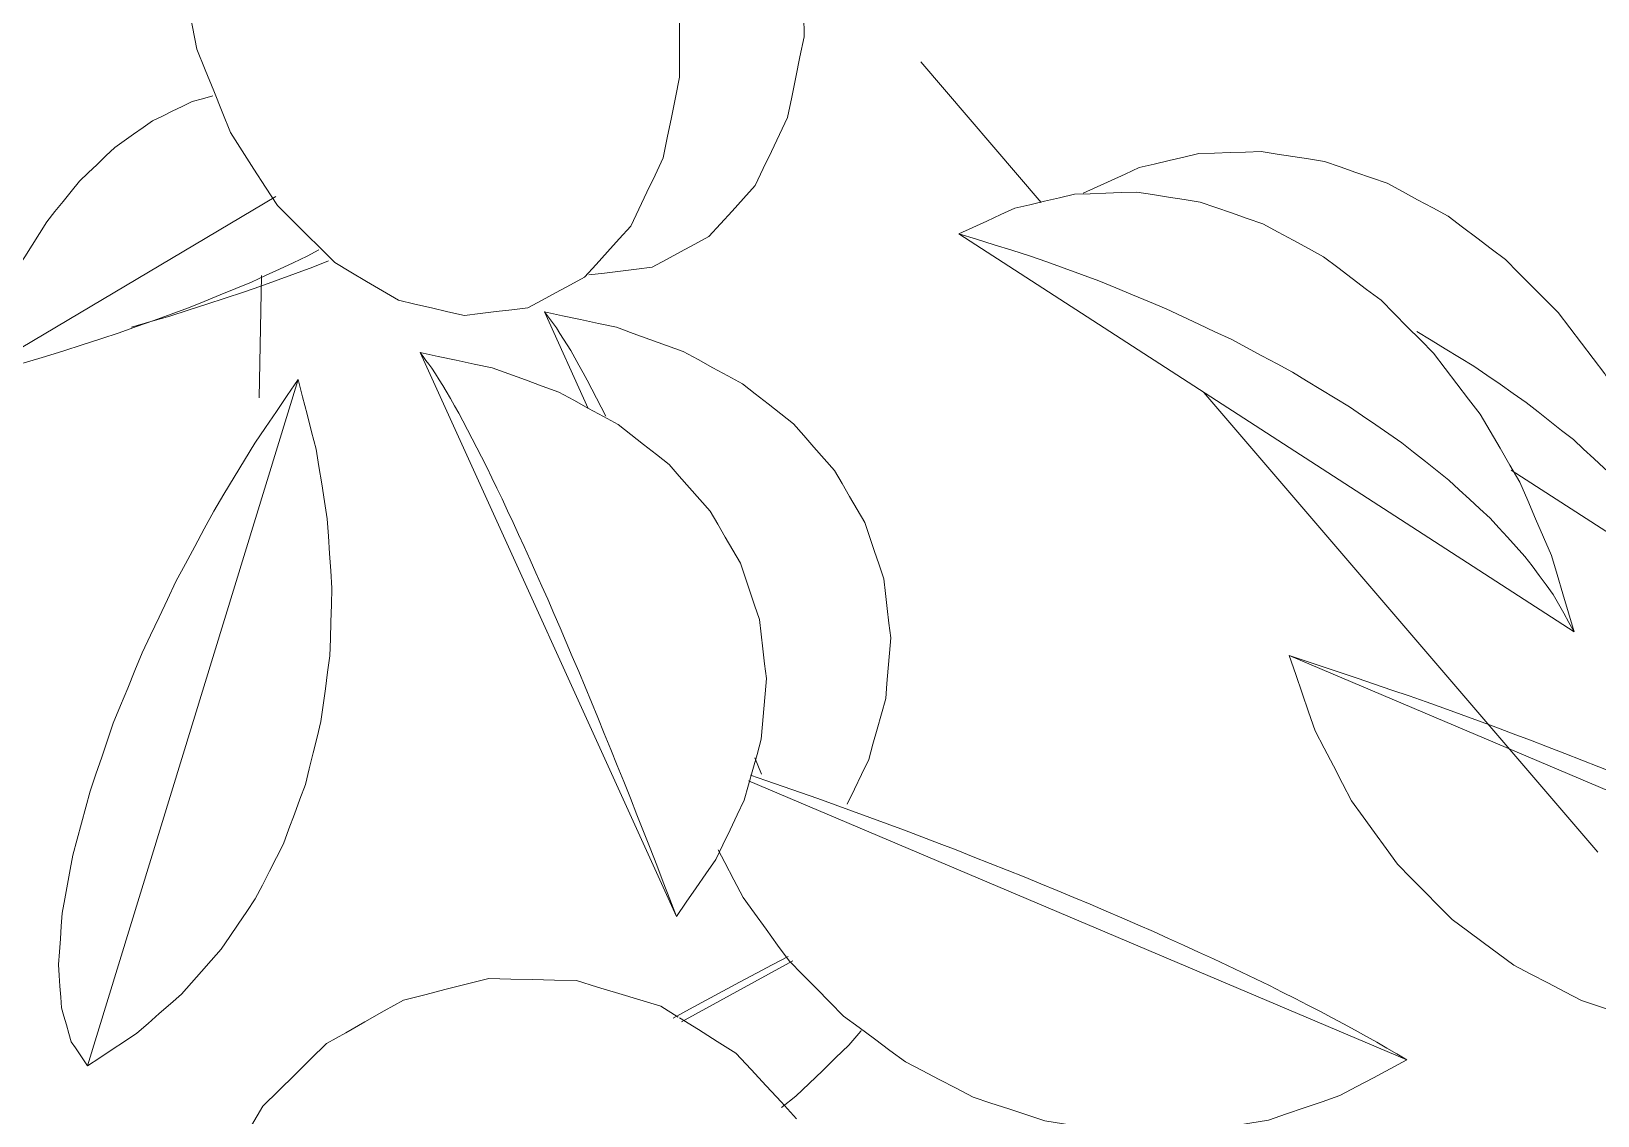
# Model space of a CAD drawing. Header units: metres. Extents: x -18.34 to -13.25, y -25.49 to -16.26.
# Drawn here: x -17.1823 to -17.0981, y -17.1082 to -17.0499 of the extents above; entities that cross this region are included whole.
import ezdxf

# ---------------------------------------------------------------- set-up
doc = ezdxf.new("R2010")
doc.units = ezdxf.units.M
doc.layers.add('Importações nas famílias', color=7, linetype='Continuous', lineweight=5)
doc.layers.add('Vegetação', color=7, linetype='Continuous', lineweight=5)

# ---------------------------------------------------------------- blocks, each defined once
blk = doc.blocks.new('Planta_pergolado_12200 - plantas pergolado_skp_Component_12-V662-Pavimento 02 - Executivo')
at = {"layer": 'Importações nas famílias', "color": 9}
blk.add_line((0.331915, -0.175219), (0.320609, -0.212087), dxfattribs=at)
at = {"layer": 'Importações nas famílias', "color": 9, "flags": 128}
for points in [[(0.329588, -0.178646), (0.33017, -0.177789), (0.330751, -0.176932), (0.331333, -0.176075), (0.331915, -0.175219)], [(0.331915, -0.175219), (0.332155, -0.176153), (0.332396, -0.177087), (0.332636, -0.178022), (0.332876, -0.178956)], [(0.327382, -0.182292), (0.327933, -0.181381), (0.328485, -0.180469), (0.329036, -0.179557), (0.329588, -0.178646)], [(0.332876, -0.178956), (0.333028, -0.179893), (0.33318, -0.180829), (0.333332, -0.181766), (0.333484, -0.182703)], [(0.325349, -0.186073), (0.325857, -0.185128), (0.326366, -0.184183), (0.326874, -0.183238), (0.327382, -0.182292)], [(0.333484, -0.182703), (0.333546, -0.183632), (0.333608, -0.184561), (0.33367, -0.18549), (0.333732, -0.186419)], [(0.323537, -0.189899), (0.32399, -0.188943), (0.324443, -0.187986), (0.324896, -0.18703), (0.325349, -0.186073)], [(0.333732, -0.186419), (0.333703, -0.187329), (0.333674, -0.18824), (0.333646, -0.18915), (0.333617, -0.190061)], [(0.321988, -0.19368), (0.322375, -0.192735), (0.322762, -0.19179), (0.32315, -0.190844), (0.323537, -0.189899)], [(0.333617, -0.190061), (0.333498, -0.190943), (0.333379, -0.191826), (0.333259, -0.192708), (0.33314, -0.19359)], [(0.320738, -0.197329), (0.321051, -0.196417), (0.321363, -0.195505), (0.321675, -0.194593), (0.321988, -0.19368)], [(0.33314, -0.19359), (0.332932, -0.194434), (0.332724, -0.195278), (0.332516, -0.196122), (0.332308, -0.196966)], [(0.319817, -0.200758), (0.320048, -0.199901), (0.320278, -0.199043), (0.320508, -0.198186), (0.320738, -0.197329)], [(0.332308, -0.196966), (0.332013, -0.197763), (0.331718, -0.198559), (0.331423, -0.199356), (0.331128, -0.200153)], [(0.331128, -0.200153), (0.33075, -0.200893), (0.330371, -0.201633), (0.329993, -0.202373), (0.329614, -0.203113)], [(0.319247, -0.203888), (0.31939, -0.203106), (0.319532, -0.202323), (0.319675, -0.201541), (0.319817, -0.200758)], [(0.329614, -0.203113), (0.329157, -0.203789), (0.328699, -0.204464), (0.328241, -0.20514), (0.327784, -0.205815)], [(0.319041, -0.206645), (0.319092, -0.205956), (0.319144, -0.205267), (0.319195, -0.204577), (0.319247, -0.203888)], [(0.327784, -0.205815), (0.327252, -0.206419), (0.32672, -0.207022), (0.326188, -0.207625), (0.325656, -0.208229)], [(0.319203, -0.208965), (0.319162, -0.208385), (0.319122, -0.207805), (0.319081, -0.207225), (0.319041, -0.206645)], [(0.325656, -0.208229), (0.325056, -0.208753), (0.324456, -0.209278), (0.323856, -0.209803), (0.323256, -0.210327)], [(0.31973, -0.210793), (0.319598, -0.210336), (0.319466, -0.209879), (0.319334, -0.209422), (0.319203, -0.208965)], [(0.323256, -0.210327), (0.322594, -0.210767), (0.321933, -0.211207), (0.321271, -0.211647), (0.320609, -0.212087)], [(0.320609, -0.212087), (0.320389, -0.211763), (0.320169, -0.21144), (0.31995, -0.211117), (0.31973, -0.210793)]]:
    blk.add_lwpolyline(points, dxfattribs=at)
blk = doc.blocks.new('Planta_pergolado_12200 - plantas pergolado_skp_Component_12-V663-Pavimento 02 - Executivo')
at = {"layer": 'Importações nas famílias', "color": 9}
for p, q in [((0.358487, -0.206436), (0.352502, -0.20972)), ((0.352059, -0.209519), (0.352929, -0.209044)), ((0.358647, -0.213717), (0.357881, -0.214313))]:
    blk.add_line(p, q, dxfattribs=at)
at = {"layer": 'Importações nas famílias', "color": 9, "flags": 128}
for points in [[(0.356531, -0.207108), (0.35738, -0.206659), (0.358229, -0.20621)], [(0.352929, -0.209044), (0.35383, -0.20856), (0.35473, -0.208076), (0.355631, -0.207592), (0.356531, -0.207108)], [(0.362164, -0.210181), (0.362137, -0.210213), (0.3615, -0.210971)], [(0.3615, -0.210971), (0.360787, -0.211658), (0.360074, -0.212344), (0.35936, -0.213031), (0.358647, -0.213717)]]:
    blk.add_lwpolyline(points, dxfattribs=at)
blk = doc.blocks.new('Planta_pergolado_12200 - plantas pergolado_skp_Component_17-V664-Pavimento 02 - Executivo')
at = {"layer": 'Importações nas famílias', "color": 9}
blk.add_line((0.352337, -0.20946), (0.351399, -0.208872), dxfattribs=at)
at = {"layer": 'Importações nas famílias', "color": 9, "flags": 128}
for points in [[(0.342155, -0.207395), (0.34101, -0.207683), (0.339864, -0.207971), (0.338718, -0.20826), (0.337573, -0.208548)], [(0.346871, -0.207506), (0.345692, -0.207478), (0.344513, -0.20745), (0.343334, -0.207423), (0.342155, -0.207395)], [(0.351399, -0.208872), (0.350267, -0.20853), (0.349135, -0.208189), (0.348003, -0.207847), (0.346871, -0.207506)], [(0.337573, -0.208548), (0.336539, -0.209132), (0.335505, -0.209716), (0.334471, -0.2103), (0.333437, -0.210885)], [(0.355431, -0.2114), (0.354423, -0.210768), (0.353415, -0.210136), (0.352407, -0.209504)], [(0.333437, -0.210885), (0.332584, -0.211725), (0.331732, -0.212566), (0.33088, -0.213406), (0.330028, -0.214247)], [(0.358692, -0.214919), (0.357877, -0.214039), (0.357062, -0.213159), (0.356247, -0.21228), (0.355431, -0.2114)], [(0.330028, -0.214247), (0.329416, -0.215286), (0.328804, -0.216326), (0.328192, -0.217366), (0.32758, -0.218405)]]:
    blk.add_lwpolyline(points, dxfattribs=at)
blk = doc.blocks.new('Planta_pergolado_12200 - plantas pergolado_skp_Component_16-V665-Pavimento 02 - Executivo')
for name in ['Planta_pergolado_12200 - plantas pergolado_skp_Component_12-V662-Pavimento 02 - Executivo', 'Planta_pergolado_12200 - plantas pergolado_skp_Component_12-V663-Pavimento 02 - Executivo', 'Planta_pergolado_12200 - plantas pergolado_skp_Component_17-V664-Pavimento 02 - Executivo']:
    blk.add_blockref(name, (0, 0))
blk = doc.blocks.new('Planta_pergolado_12200 - plantas pergolado_skp_Component_12-V685-Pavimento 02 - Executivo')
at = {"layer": 'Importações nas famílias', "color": 9}
blk.add_line((0.356109, -0.196781), (0.391476, -0.211759), dxfattribs=at)
at = {"layer": 'Importações nas famílias', "color": 9, "flags": 128}
for points in [[(0.356223, -0.196477), (0.357042, -0.196761), (0.35797, -0.197082), (0.358898, -0.197404), (0.359827, -0.197725)], [(0.359827, -0.197725), (0.36076, -0.198064), (0.361693, -0.198403), (0.362626, -0.198741), (0.363559, -0.19908)], [(0.363559, -0.19908), (0.364487, -0.199432), (0.365414, -0.199784), (0.366342, -0.200136), (0.36727, -0.200488)], [(0.355813, -0.203037), (0.355324, -0.202096), (0.354834, -0.201155), (0.354486, -0.200485)], [(0.36727, -0.200488), (0.368181, -0.200849), (0.369093, -0.201211), (0.370005, -0.201572), (0.370917, -0.201934)], [(0.370917, -0.201934), (0.371803, -0.202301), (0.372689, -0.202668), (0.373575, -0.203035), (0.374461, -0.203402)], [(0.358285, -0.206443), (0.357667, -0.205592), (0.357049, -0.20474), (0.356431, -0.203889), (0.355813, -0.203037)], [(0.374461, -0.203402), (0.375311, -0.20377), (0.376161, -0.204138), (0.377011, -0.204507), (0.377862, -0.204875)], [(0.377862, -0.204875), (0.378667, -0.20524), (0.379472, -0.205606), (0.380276, -0.205972), (0.381081, -0.206337)], [(0.361216, -0.20941), (0.360483, -0.208668), (0.359751, -0.207926), (0.359018, -0.207185), (0.358285, -0.206443)], [(0.381081, -0.206337), (0.381832, -0.206696), (0.382583, -0.207055), (0.383334, -0.207414), (0.384085, -0.207773)], [(0.384085, -0.207773), (0.384773, -0.208121), (0.385462, -0.208469), (0.38615, -0.208817), (0.386838, -0.209165)], [(0.364536, -0.211868), (0.363706, -0.211253), (0.362876, -0.210639), (0.362046, -0.210024), (0.361216, -0.20941)], [(0.386838, -0.209165), (0.387457, -0.209498), (0.388075, -0.209832), (0.388693, -0.210165), (0.389311, -0.210499)], [(0.389311, -0.210499), (0.389852, -0.210814), (0.390394, -0.211129), (0.390935, -0.211444), (0.391476, -0.211759)], [(0.368168, -0.213759), (0.36726, -0.213286), (0.366352, -0.212813), (0.365444, -0.21234), (0.364536, -0.211868)], [(0.391476, -0.211759), (0.390576, -0.212239), (0.389676, -0.212719), (0.388775, -0.213199), (0.387875, -0.21368)], [(0.387875, -0.21368), (0.386916, -0.214007), (0.385957, -0.214335), (0.384997, -0.214663), (0.384038, -0.214991)], [(0.372026, -0.215039), (0.371061, -0.214719), (0.370097, -0.214399), (0.369132, -0.214079), (0.368168, -0.213759)], [(0.376019, -0.215679), (0.375021, -0.215519), (0.374022, -0.215359), (0.373024, -0.215199), (0.372026, -0.215039)], [(0.384038, -0.214991), (0.383042, -0.215159), (0.382047, -0.215327), (0.381051, -0.215495), (0.380055, -0.215663)], [(0.380055, -0.215663), (0.379046, -0.215667), (0.378037, -0.215671), (0.377028, -0.215675), (0.376019, -0.215679)]]:
    blk.add_lwpolyline(points, dxfattribs=at)
blk = doc.blocks.new('Planta_pergolado_12200 - plantas pergolado_skp_Component_16-V688-Pavimento 02 - Executivo')
blk.add_blockref('Planta_pergolado_12200 - plantas pergolado_skp_Component_12-V685-Pavimento 02 - Executivo', (0, 0))
blk = doc.blocks.new('Planta_pergolado_12200 - plantas pergolado_skp_Component_12-V698-Pavimento 02 - Executivo')
at = {"layer": 'Importações nas famílias', "color": 9}
for p, q in [((0.385151, -0.19005), (0.405073, -0.198487)), ((0.412965, -0.200786), (0.41377, -0.201151)), ((0.412103, -0.201465), (0.419927, -0.204778)), ((0.419527, -0.203979), (0.420145, -0.204312))]:
    blk.add_line(p, q, dxfattribs=at)
at = {"layer": 'Importações nas famílias', "color": 9, "flags": 128}
for points in [[(0.386545, -0.194086), (0.386196, -0.193077), (0.385848, -0.192068), (0.385499, -0.191059), (0.385151, -0.19005)], [(0.385151, -0.19005), (0.386064, -0.190351), (0.386977, -0.190652), (0.38789, -0.190953), (0.388803, -0.191253)], [(0.388803, -0.191253), (0.389731, -0.191575), (0.390659, -0.191896), (0.391587, -0.192218), (0.392515, -0.192539)], [(0.392515, -0.192539), (0.393449, -0.192878), (0.394382, -0.193217), (0.395315, -0.193555), (0.396248, -0.193894)], [(0.388501, -0.197851), (0.388012, -0.19691), (0.387523, -0.195969), (0.387034, -0.195028), (0.386545, -0.194086)], [(0.396248, -0.193894), (0.397176, -0.194246), (0.398103, -0.194598), (0.399031, -0.19495), (0.399958, -0.195302)], [(0.399958, -0.195302), (0.40087, -0.195663), (0.401782, -0.196025), (0.402694, -0.196386), (0.403606, -0.196748)], [(0.403606, -0.196748), (0.404492, -0.197115), (0.405214, -0.197414)], [(0.390974, -0.201257), (0.390356, -0.200406), (0.389738, -0.199554), (0.38912, -0.198703), (0.388501, -0.197851)], [(0.393905, -0.204224), (0.393172, -0.203482), (0.392439, -0.20274), (0.391707, -0.201999), (0.390974, -0.201257)], [(0.41377, -0.201151), (0.414521, -0.20151), (0.415272, -0.201869), (0.416023, -0.202228), (0.416774, -0.202587)], [(0.416774, -0.202587), (0.417462, -0.202935), (0.41815, -0.203283), (0.418839, -0.203631), (0.419527, -0.203979)], [(0.397225, -0.206682), (0.396395, -0.206067), (0.395565, -0.205453), (0.394735, -0.204838), (0.393905, -0.204224)], [(0.400857, -0.208573), (0.399949, -0.2081), (0.399041, -0.207627), (0.398133, -0.207154), (0.397225, -0.206682)], [(0.404714, -0.209853), (0.40375, -0.209533), (0.402786, -0.209213), (0.401821, -0.208893), (0.400857, -0.208573)], [(0.408708, -0.210493), (0.40771, -0.210333), (0.406711, -0.210173), (0.405713, -0.210013), (0.404714, -0.209853)], [(0.414735, -0.210141), (0.41374, -0.210309), (0.412744, -0.210477)], [(0.412744, -0.210477), (0.411735, -0.210481), (0.410726, -0.210485), (0.409717, -0.210489), (0.408708, -0.210493)]]:
    blk.add_lwpolyline(points, dxfattribs=at)
blk = doc.blocks.new('Planta_pergolado_12200 - plantas pergolado_skp_Component_16-V700-Pavimento 02 - Executivo')
blk.add_blockref('Planta_pergolado_12200 - plantas pergolado_skp_Component_12-V698-Pavimento 02 - Executivo', (0, 0))
blk = doc.blocks.new('Planta_pergolado_12200 - plantas pergolado_skp_-3067460-Pavimento 02 - Executivo')
at = {"layer": 'Importações nas famílias', "color": 9}
for p, q in [((0.36536, -0.158165), (0.371824, -0.165709)), ((0.38057, -0.175916), (0.40172, -0.200598))]:
    blk.add_line(p, q, dxfattribs=at)
for name in ['Planta_pergolado_12200 - plantas pergolado_skp_Component_16-V700-Pavimento 02 - Executivo', 'Planta_pergolado_12200 - plantas pergolado_skp_Component_16-V688-Pavimento 02 - Executivo', 'Planta_pergolado_12200 - plantas pergolado_skp_Component_16-V665-Pavimento 02 - Executivo']:
    blk.add_blockref(name, (0, 0))
blk = doc.blocks.new('Planta_pergolado_12200 - plantas pergolado_skp_-3067465-Pavimento 02 - Executivo')
blk.add_blockref('Planta_pergolado_12200 - plantas pergolado_skp_-3067460-Pavimento 02 - Executivo', (0, 0))
blk = doc.blocks.new('Planta_pergolado_12200 - plantas pergolado_skp_Component_12-V1267-Pavimento 02 - Executivo')
at = {"layer": 'Importações nas famílias', "color": 9}
blk.add_line((0.40046, -0.18878), (0.367399, -0.167397), dxfattribs=at)
at = {"layer": 'Importações nas famílias', "color": 9, "flags": 128}
for points in [[(0.370406, -0.16602), (0.37121, -0.165832), (0.372013, -0.165644), (0.372817, -0.165456), (0.373621, -0.165268)], [(0.373621, -0.165268), (0.374457, -0.16524), (0.375293, -0.165212), (0.37613, -0.165185), (0.376966, -0.165157)], [(0.376966, -0.165157), (0.377815, -0.165291), (0.378665, -0.165424), (0.379514, -0.165558), (0.380364, -0.165691)], [(0.380364, -0.165691), (0.381207, -0.165983), (0.382049, -0.166274), (0.382892, -0.166566), (0.383735, -0.166857)], [(0.367399, -0.167397), (0.368151, -0.167053), (0.368903, -0.166709), (0.369654, -0.166364), (0.370406, -0.16602)], [(0.371194, -0.168573), (0.370246, -0.168279), (0.369297, -0.167985), (0.368348, -0.167691), (0.367399, -0.167397)], [(0.383735, -0.166857), (0.384551, -0.1673), (0.385367, -0.167742), (0.386183, -0.168185), (0.387, -0.168628)], [(0.374925, -0.169919), (0.373993, -0.169582), (0.37306, -0.169246), (0.372127, -0.168909), (0.371194, -0.168573)], [(0.387, -0.168628), (0.38777, -0.169211), (0.388541, -0.169795), (0.389311, -0.170378), (0.390082, -0.170962)], [(0.37855, -0.17142), (0.377644, -0.171045), (0.376737, -0.17067), (0.375831, -0.170294), (0.374925, -0.169919)], [(0.382027, -0.173061), (0.381158, -0.172651), (0.380288, -0.172241), (0.379419, -0.171831), (0.37855, -0.17142)], [(0.390082, -0.170962), (0.390788, -0.171672), (0.391495, -0.172383), (0.392202, -0.173094), (0.392909, -0.173804)], [(0.38532, -0.174823), (0.384497, -0.174382), (0.383674, -0.173942), (0.38285, -0.173502), (0.382027, -0.173061)], [(0.392909, -0.173804), (0.393535, -0.174625), (0.394161, -0.175446), (0.394788, -0.176267), (0.395414, -0.177088)], [(0.38839, -0.176686), (0.387623, -0.17622), (0.386855, -0.175754), (0.386087, -0.175288), (0.38532, -0.174823)], [(0.391205, -0.178629), (0.390501, -0.178143), (0.389797, -0.177657), (0.389094, -0.177171), (0.38839, -0.176686)], [(0.395414, -0.177088), (0.395945, -0.178001), (0.396477, -0.178913), (0.397008, -0.179825), (0.397539, -0.180737)], [(0.393732, -0.180631), (0.3931, -0.18013), (0.392468, -0.17963), (0.391836, -0.179129), (0.391205, -0.178629)], [(0.395944, -0.18267), (0.395391, -0.18216), (0.394838, -0.181651), (0.394285, -0.181141), (0.393732, -0.180631)], [(0.397539, -0.180737), (0.397963, -0.181719), (0.398387, -0.182701), (0.398811, -0.183683), (0.399235, -0.184665)], [(0.397816, -0.184723), (0.397348, -0.18421), (0.39688, -0.183696), (0.396412, -0.183183), (0.395944, -0.18267)], [(0.399327, -0.186767), (0.398949, -0.186256), (0.398571, -0.185745), (0.398193, -0.185234), (0.397816, -0.184723)], [(0.399235, -0.184665), (0.399541, -0.185694), (0.399848, -0.186722), (0.400154, -0.187751), (0.40046, -0.18878)], [(0.40046, -0.18878), (0.400177, -0.188277), (0.399894, -0.187773), (0.39961, -0.18727), (0.399327, -0.186767)]]:
    blk.add_lwpolyline(points, dxfattribs=at)
blk = doc.blocks.new('Planta_pergolado_12200 - plantas pergolado_skp_Component_12-V1269-Pavimento 02 - Executivo')
at = {"layer": 'Importações nas famílias', "color": 9}
blk.add_line((0.352236, -0.204055), (0.338463, -0.173769), dxfattribs=at)
at = {"layer": 'Importações nas famílias', "color": 9, "flags": 128}
for points in [[(0.338463, -0.173769), (0.339433, -0.173976), (0.340402, -0.174182), (0.341372, -0.174389), (0.342342, -0.174596)], [(0.339105, -0.174617), (0.338944, -0.174405), (0.338784, -0.174193), (0.338624, -0.173981), (0.338463, -0.173769)], [(0.339875, -0.175843), (0.339683, -0.175536), (0.33949, -0.17523), (0.339297, -0.174924), (0.339105, -0.174617)], [(0.342342, -0.174596), (0.343236, -0.174921), (0.34413, -0.175246), (0.345024, -0.175572), (0.345918, -0.175897)], [(0.340766, -0.177432), (0.340544, -0.177035), (0.340321, -0.176638), (0.340098, -0.17624), (0.339875, -0.175843)], [(0.345918, -0.175897), (0.346716, -0.176333), (0.347514, -0.176769), (0.348312, -0.177205), (0.349109, -0.177641)], [(0.341768, -0.179368), (0.341518, -0.178884), (0.341267, -0.1784), (0.341017, -0.177916), (0.340766, -0.177432)], [(0.349109, -0.177641), (0.349792, -0.178178), (0.350474, -0.178715), (0.351157, -0.179251), (0.35184, -0.179788)], [(0.34287, -0.181628), (0.342594, -0.181063), (0.342319, -0.180498), (0.342044, -0.179933), (0.341768, -0.179368)], [(0.35184, -0.179788), (0.352391, -0.180413), (0.352942, -0.181038), (0.353494, -0.181663), (0.354045, -0.182288)], [(0.344058, -0.184188), (0.343761, -0.183548), (0.343464, -0.182908), (0.343167, -0.182268), (0.34287, -0.181628)], [(0.354045, -0.182288), (0.354453, -0.182986), (0.35486, -0.183684), (0.355267, -0.184382), (0.355675, -0.18508)], [(0.345321, -0.187019), (0.345005, -0.186311), (0.34469, -0.185604), (0.344374, -0.184896), (0.344058, -0.184188)], [(0.355675, -0.18508), (0.355928, -0.185836), (0.356182, -0.186591), (0.356435, -0.187346), (0.356689, -0.188101)], [(0.346644, -0.19009), (0.346313, -0.189322), (0.345983, -0.188554), (0.345652, -0.187787), (0.345321, -0.187019)], [(0.356689, -0.188101), (0.356783, -0.188896), (0.356877, -0.18969), (0.356971, -0.190485), (0.357065, -0.19128)], [(0.348012, -0.193366), (0.34767, -0.192547), (0.347328, -0.191728), (0.346986, -0.190909), (0.346644, -0.19009)], [(0.357065, -0.19128), (0.356998, -0.192095), (0.35693, -0.19291), (0.356862, -0.193725), (0.356794, -0.19454)], [(0.349411, -0.196811), (0.349061, -0.19595), (0.348711, -0.195088), (0.348362, -0.194227), (0.348012, -0.193366)], [(0.356794, -0.19454), (0.356566, -0.195357), (0.356338, -0.196174), (0.35611, -0.196991), (0.355882, -0.197807)], [(0.350824, -0.200387), (0.35047, -0.199493), (0.350117, -0.198599), (0.349764, -0.197705), (0.349411, -0.196811)], [(0.355882, -0.197807), (0.355499, -0.198606), (0.355116, -0.199406), (0.354734, -0.200205), (0.354351, -0.201004)], [(0.352236, -0.204055), (0.351883, -0.203138), (0.35153, -0.202221), (0.351177, -0.201304), (0.350824, -0.200387)], [(0.354351, -0.201004), (0.353822, -0.201766), (0.353293, -0.202529), (0.352764, -0.203292), (0.352236, -0.204055)]]:
    blk.add_lwpolyline(points, dxfattribs=at)
blk = doc.blocks.new('Planta_pergolado_12200 - plantas pergolado_skp_Component_12-V1271-Pavimento 02 - Executivo')
at = {"layer": 'Importações nas famílias', "color": 9}
for p, q in [((0.314237, -0.17517), (0.330718, -0.165385)), ((0.333031, -0.168259), (0.332404, -0.168599))]:
    blk.add_line(p, q, dxfattribs=at)
at = {"layer": 'Importações nas famílias', "color": 9, "flags": 128}
for points in [[(0.32409, -0.16133), (0.324623, -0.161071), (0.325156, -0.160812), (0.325688, -0.160553), (0.326221, -0.160294)], [(0.326221, -0.160294), (0.326774, -0.160137), (0.327327, -0.15998)], [(0.322064, -0.162762), (0.322571, -0.162404), (0.323077, -0.162046), (0.323584, -0.161688), (0.32409, -0.16133)], [(0.320165, -0.164575), (0.32064, -0.164122), (0.321115, -0.163669), (0.321589, -0.163216), (0.322064, -0.162762)], [(0.318414, -0.166748), (0.318852, -0.166205), (0.31929, -0.165662), (0.319727, -0.165118), (0.320165, -0.164575)], [(0.316831, -0.169258), (0.317227, -0.16863), (0.317623, -0.168003), (0.318019, -0.167376), (0.318414, -0.166748)], [(0.332404, -0.168599), (0.331657, -0.168946), (0.33091, -0.169293), (0.330164, -0.169641), (0.329417, -0.169988)], [(0.315434, -0.172076), (0.315783, -0.171371), (0.316133, -0.170667), (0.316482, -0.169962), (0.316831, -0.169258)], [(0.329417, -0.169988), (0.328569, -0.170333), (0.327721, -0.170679), (0.326872, -0.171025), (0.326024, -0.171371)], [(0.326024, -0.171371), (0.325094, -0.171707), (0.324164, -0.172044), (0.323234, -0.17238), (0.322304, -0.172716)], [(0.314237, -0.17517), (0.314536, -0.174397), (0.314835, -0.173623), (0.315135, -0.172849), (0.315434, -0.172076)], [(0.322304, -0.172716), (0.321314, -0.173035), (0.320324, -0.173355), (0.319334, -0.173674), (0.318344, -0.173993)], [(0.318344, -0.173993), (0.317317, -0.174287), (0.316291, -0.174582), (0.315264, -0.174876), (0.314237, -0.17517)]]:
    blk.add_lwpolyline(points, dxfattribs=at)
blk = doc.blocks.new('Planta_pergolado_12200 - plantas pergolado_skp_Component_17-V1272-Pavimento 02 - Executivo')
at = {"layer": 'Importações nas famílias', "color": 9}
for p, q in [((0.325536, -0.15271), (0.313783, -0.117829)), ((0.327157, -0.128834), (0.314117, -0.117829)), ((0.327143, -0.126711), (0.314223, -0.117829)), ((0.314398, -0.117829), (0.327543, -0.124757)), ((0.31467, -0.117829), (0.328328, -0.123106)), ((0.329446, -0.121868), (0.315054, -0.117829)), ((0.330821, -0.12113), (0.315481, -0.117829)), ((0.315753, -0.117829), (0.332358, -0.12094)), ((0.332358, -0.12094), (0.332462, -0.117829)), ((0.333954, -0.121313), (0.333837, -0.117829)), ((0.335498, -0.122223), (0.335085, -0.117829)), ((0.336887, -0.123607), (0.336068, -0.117829)), ((0.338025, -0.125371), (0.336719, -0.117829)), ((0.338672, -0.126989), (0.336973, -0.117829)), ((0.354822, -0.117829), (0.357081, -0.119978)), ((0.357081, -0.119978), (0.338672, -0.126989)), ((0.338835, -0.127396), (0.357081, -0.119978)), ((0.357081, -0.119978), (0.352378, -0.154282)), ((0.327962, -0.130632), (0.332358, -0.12094)), ((0.327962, -0.130632), (0.330821, -0.12113)), ((0.329446, -0.121868), (0.330821, -0.12113)), ((0.330821, -0.12113), (0.332358, -0.12094)), ((0.333954, -0.121313), (0.332358, -0.12094)), ((0.327962, -0.130632), (0.333954, -0.121313)), ((0.327962, -0.130632), (0.329446, -0.121868)), ((0.328328, -0.123106), (0.329446, -0.121868)), ((0.335498, -0.122223), (0.333954, -0.121313)), ((0.327962, -0.130632), (0.335498, -0.122223)), ((0.336887, -0.123607), (0.335498, -0.122223)), ((0.327543, -0.124757), (0.328328, -0.123106)), ((0.327962, -0.130632), (0.328328, -0.123106)), ((0.327962, -0.130632), (0.336887, -0.123607)), ((0.338025, -0.125371), (0.336887, -0.123607)), ((0.327224, -0.126318), (0.327543, -0.124757)), ((0.327962, -0.130632), (0.327543, -0.124757)), ((0.327962, -0.130632), (0.338025, -0.125371)), ((0.338672, -0.126989), (0.338025, -0.125371)), ((0.327224, -0.126318), (0.327143, -0.126711)), ((0.327143, -0.126711), (0.327962, -0.130632)), ((0.327143, -0.126711), (0.327157, -0.128834)), ((0.338835, -0.127396), (0.338672, -0.126989)), ((0.327962, -0.130632), (0.338835, -0.127396)), ((0.339262, -0.129543), (0.338835, -0.127396)), ((0.352378, -0.154282), (0.338835, -0.127396)), ((0.327157, -0.128834), (0.325536, -0.15271)), ((0.327962, -0.130632), (0.327157, -0.128834)), ((0.327157, -0.128834), (0.327584, -0.130981)), ((0.327962, -0.130632), (0.339262, -0.129543)), ((0.339276, -0.131665), (0.339262, -0.129543)), ((0.352378, -0.154282), (0.339262, -0.129543)), ((0.325536, -0.15271), (0.327584, -0.130981)), ((0.327962, -0.130632), (0.327584, -0.130981)), ((0.327584, -0.130981), (0.328394, -0.133005)), ((0.327962, -0.130632), (0.328394, -0.133005)), ((0.329532, -0.13477), (0.327962, -0.130632)), ((0.327962, -0.130632), (0.335598, -0.137247)), ((0.336973, -0.136508), (0.327962, -0.130632)), ((0.327962, -0.130632), (0.330921, -0.136154)), ((0.332466, -0.137063), (0.327962, -0.130632)), ((0.327962, -0.130632), (0.339276, -0.131665)), ((0.327962, -0.130632), (0.338877, -0.133619)), ((0.327962, -0.130632), (0.338091, -0.135271)), ((0.334061, -0.137436), (0.327962, -0.130632)), ((0.338877, -0.133619), (0.339276, -0.131665)), ((0.339276, -0.131665), (0.352378, -0.154282)), ((0.325536, -0.15271), (0.328394, -0.133005)), ((0.328394, -0.133005), (0.329532, -0.13477)), ((0.338091, -0.135271), (0.338877, -0.133619)), ((0.338877, -0.133619), (0.352378, -0.154282)), ((0.325536, -0.15271), (0.329532, -0.13477)), ((0.329532, -0.13477), (0.330365, -0.135599)), ((0.337421, -0.136013), (0.338091, -0.135271)), ((0.338091, -0.135271), (0.352378, -0.154282)), ((0.325536, -0.15271), (0.337421, -0.136013)), ((0.325536, -0.15271), (0.330921, -0.136154)), ((0.330365, -0.135599), (0.330921, -0.136154)), ((0.330921, -0.136154), (0.332466, -0.137063)), ((0.336973, -0.136508), (0.337421, -0.136013)), ((0.337421, -0.136013), (0.352378, -0.154282)), ((0.325536, -0.15271), (0.336973, -0.136508)), ((0.325536, -0.15271), (0.332466, -0.137063)), ((0.332466, -0.137063), (0.334061, -0.137436)), ((0.335598, -0.137247), (0.336973, -0.136508)), ((0.325536, -0.15271), (0.335598, -0.137247)), ((0.325536, -0.15271), (0.334061, -0.137436)), ((0.334061, -0.137436), (0.335598, -0.137247)), ((0.325536, -0.15271), (0.352378, -0.154282))]:
    blk.add_line(p, q, dxfattribs=at)
at = {"layer": 'Importações nas famílias', "color": 9, "flags": 128}
for points in [[(0.312913, -0.117902), (0.312175, -0.11837), (0.311438, -0.118838), (0.3107, -0.119305)], [(0.357081, -0.119978), (0.357391, -0.118953), (0.3577, -0.117929)], [(0.3107, -0.119305), (0.310114, -0.120041), (0.309528, -0.120778), (0.308942, -0.121514), (0.308356, -0.12225)], [(0.360456, -0.122219), (0.359612, -0.121658), (0.358768, -0.121098), (0.357925, -0.120538), (0.357081, -0.119978)], [(0.308356, -0.12225), (0.307961, -0.123205), (0.307567, -0.124159), (0.307172, -0.125114), (0.306778, -0.126069)], [(0.36344, -0.125476), (0.362694, -0.124661), (0.361948, -0.123847), (0.361202, -0.123033), (0.360456, -0.122219)], [(0.306778, -0.126069), (0.306601, -0.127177), (0.306425, -0.128285), (0.306249, -0.129393), (0.306073, -0.130501)], [(0.36583, -0.129527), (0.365233, -0.128514), (0.364635, -0.127501), (0.364037, -0.126488), (0.36344, -0.125476)], [(0.367464, -0.134096), (0.367056, -0.132954), (0.366647, -0.131811), (0.366239, -0.130669), (0.36583, -0.129527)], [(0.306073, -0.130501), (0.306127, -0.131687), (0.306181, -0.132873), (0.306235, -0.134059), (0.306289, -0.135245)], [(0.368231, -0.138872), (0.368039, -0.137678), (0.367848, -0.136484), (0.367656, -0.13529), (0.367464, -0.134096)], [(0.306289, -0.135245), (0.30657, -0.136428), (0.306851, -0.137611), (0.307132, -0.138794), (0.307412, -0.139977)], [(0.368077, -0.143529), (0.368115, -0.142365), (0.368154, -0.1412), (0.368192, -0.140036), (0.368231, -0.138872)], [(0.307412, -0.139977), (0.307901, -0.141076), (0.308389, -0.142176), (0.308877, -0.143275), (0.309365, -0.144375)], [(0.367013, -0.14775), (0.367279, -0.146695), (0.367545, -0.14564), (0.367811, -0.144584), (0.368077, -0.143529)], [(0.309365, -0.144375), (0.310028, -0.145316), (0.310691, -0.146257), (0.311353, -0.147198), (0.312016, -0.148139)], [(0.365113, -0.151248), (0.365588, -0.150373), (0.366063, -0.149499), (0.366538, -0.148625), (0.367013, -0.14775)], [(0.312016, -0.148139), (0.312807, -0.148857), (0.313599, -0.149575), (0.31439, -0.150294), (0.315182, -0.151012)], [(0.315182, -0.151012), (0.316049, -0.151459), (0.316916, -0.151906), (0.317782, -0.152352), (0.318649, -0.152799)], [(0.362504, -0.153783), (0.363157, -0.153149), (0.363809, -0.152515), (0.364461, -0.151882), (0.365113, -0.151248)], [(0.318649, -0.152799), (0.319532, -0.152944), (0.320415, -0.153089), (0.321298, -0.153234), (0.322181, -0.153378)], [(0.322181, -0.153378), (0.323019, -0.153211), (0.323858, -0.153044), (0.324697, -0.152877), (0.325536, -0.15271)], [(0.325536, -0.15271), (0.325772, -0.1539), (0.326009, -0.15509), (0.326245, -0.15628), (0.326482, -0.157471)], [(0.359366, -0.155183), (0.360151, -0.154833), (0.360935, -0.154483), (0.36172, -0.154133), (0.362504, -0.153783)], [(0.352378, -0.154282), (0.353261, -0.15455), (0.354145, -0.154818), (0.355029, -0.155086), (0.355912, -0.155354)], [(0.352409, -0.158989), (0.352401, -0.157812), (0.352393, -0.156635), (0.352385, -0.155458), (0.352378, -0.154282)], [(0.355912, -0.155354), (0.356776, -0.155311), (0.357639, -0.155268), (0.358503, -0.155226), (0.359366, -0.155183)], [(0.326482, -0.157471), (0.326931, -0.158593), (0.32738, -0.159715), (0.327829, -0.160838), (0.328278, -0.16196)], [(0.351523, -0.163321), (0.351745, -0.162238), (0.351966, -0.161155), (0.352188, -0.160072), (0.352409, -0.158989)], [(0.328278, -0.16196), (0.328909, -0.162938), (0.32954, -0.163917), (0.330171, -0.164895), (0.330802, -0.165873)], [(0.349782, -0.166984), (0.350217, -0.166069), (0.350653, -0.165153), (0.351088, -0.164237), (0.351523, -0.163321)], [(0.330802, -0.165873), (0.331572, -0.16664), (0.332341, -0.167408), (0.333111, -0.168175), (0.333881, -0.168942)], [(0.347302, -0.169728), (0.347922, -0.169042), (0.348542, -0.168356), (0.349162, -0.16767), (0.349782, -0.166984)], [(0.333881, -0.168942), (0.334738, -0.169447), (0.335594, -0.169951), (0.33645, -0.170455), (0.337307, -0.170959)], [(0.344254, -0.171366), (0.345016, -0.170957), (0.345778, -0.170547), (0.34654, -0.170138), (0.347302, -0.169728)], [(0.337307, -0.170959), (0.338191, -0.171166), (0.339076, -0.171372), (0.33996, -0.171579), (0.340845, -0.171786)], [(0.340845, -0.171786), (0.341697, -0.171681), (0.342549, -0.171576), (0.343402, -0.171471), (0.344254, -0.171366)]]:
    blk.add_lwpolyline(points, dxfattribs=at)
blk = doc.blocks.new('Planta_pergolado_12200 - plantas pergolado_skp_Component_16-V1273-Pavimento 02 - Executivo')
for name in ['Planta_pergolado_12200 - plantas pergolado_skp_Component_17-V1272-Pavimento 02 - Executivo', 'Planta_pergolado_12200 - plantas pergolado_skp_Component_12-V1271-Pavimento 02 - Executivo', 'Planta_pergolado_12200 - plantas pergolado_skp_Component_12-V1267-Pavimento 02 - Executivo', 'Planta_pergolado_12200 - plantas pergolado_skp_Component_12-V1269-Pavimento 02 - Executivo']:
    blk.add_blockref(name, (0, 0))
blk = doc.blocks.new('Planta_pergolado_12200 - plantas pergolado_skp_Component_12-V1313-Pavimento 02 - Executivo')
at = {"layer": 'Importações nas famílias', "color": 9}
blk.add_line((0.407142, -0.1866), (0.397067, -0.180084), dxfattribs=at)
at = {"layer": 'Importações nas famílias', "color": 9, "flags": 128}
for points in [[(0.377088, -0.16384), (0.377891, -0.163652), (0.378695, -0.163464), (0.379499, -0.163276), (0.380302, -0.163087)], [(0.380302, -0.163087), (0.381138, -0.16306), (0.381975, -0.163032), (0.382811, -0.163004), (0.383647, -0.162977)], [(0.383647, -0.162977), (0.384497, -0.16311), (0.385346, -0.163244), (0.386196, -0.163377), (0.387045, -0.163511)], [(0.37408, -0.165217), (0.374832, -0.164873), (0.375584, -0.164529), (0.376336, -0.164184), (0.377088, -0.16384)], [(0.387045, -0.163511), (0.387888, -0.163802), (0.388731, -0.164094), (0.389574, -0.164385), (0.390416, -0.164677)], [(0.390416, -0.164677), (0.391233, -0.16512), (0.392049, -0.165562), (0.392865, -0.166005), (0.393681, -0.166448)], [(0.393681, -0.166448), (0.394452, -0.167031), (0.395222, -0.167615), (0.395993, -0.168198), (0.396763, -0.168782)], [(0.396763, -0.168782), (0.39747, -0.169492), (0.398177, -0.170203), (0.398883, -0.170913), (0.39959, -0.171624)], [(0.39959, -0.171624), (0.400216, -0.172445), (0.400843, -0.173266), (0.401469, -0.174087), (0.402096, -0.174908)], [(0.395072, -0.174505), (0.394304, -0.17404), (0.393536, -0.173574), (0.392769, -0.173108), (0.392001, -0.172643)], [(0.397886, -0.176449), (0.397183, -0.175963), (0.396479, -0.175477), (0.395775, -0.174991), (0.395072, -0.174505)], [(0.402096, -0.174908), (0.402627, -0.17582), (0.403158, -0.176733), (0.40369, -0.177645), (0.404221, -0.178557)], [(0.400413, -0.178451), (0.399782, -0.17795), (0.39915, -0.17745), (0.398518, -0.176949), (0.397886, -0.176449)], [(0.402625, -0.18049), (0.402072, -0.17998), (0.401519, -0.17947), (0.400966, -0.178961), (0.400413, -0.178451)], [(0.404221, -0.178557), (0.404645, -0.179539), (0.405069, -0.180521), (0.405493, -0.181503), (0.405916, -0.182485)], [(0.404497, -0.182543), (0.404029, -0.18203), (0.403561, -0.181516), (0.403093, -0.181003), (0.402625, -0.18049)], [(0.406008, -0.184587), (0.40563, -0.184076), (0.405253, -0.183565), (0.404875, -0.183054), (0.404497, -0.182543)], [(0.405916, -0.182485), (0.406223, -0.183514), (0.406529, -0.184542), (0.406835, -0.185571), (0.407142, -0.1866)], [(0.407142, -0.1866), (0.406858, -0.186096), (0.406575, -0.185593), (0.406292, -0.18509), (0.406008, -0.184587)]]:
    blk.add_lwpolyline(points, dxfattribs=at)
blk = doc.blocks.new('Planta_pergolado_12200 - plantas pergolado_skp_Component_12-V1315-Pavimento 02 - Executivo')
at = {"layer": 'Importações nas famílias', "color": 9}
for p, q in [((0.3475, -0.176769), (0.345145, -0.171589)), ((0.356799, -0.196419), (0.356453, -0.195543))]:
    blk.add_line(p, q, dxfattribs=at)
at = {"layer": 'Importações nas famílias', "color": 9, "flags": 128}
for points in [[(0.345145, -0.171589), (0.346114, -0.171796), (0.347084, -0.172002), (0.348054, -0.172209), (0.349023, -0.172416)], [(0.345786, -0.172437), (0.345626, -0.172225), (0.345465, -0.172013), (0.345305, -0.171801), (0.345145, -0.171589)], [(0.346557, -0.173663), (0.346364, -0.173356), (0.346171, -0.17305), (0.345979, -0.172743), (0.345786, -0.172437)], [(0.349023, -0.172416), (0.349917, -0.172741), (0.350811, -0.173066), (0.351706, -0.173391), (0.3526, -0.173717)], [(0.347448, -0.175252), (0.347225, -0.174855), (0.347002, -0.174457), (0.34678, -0.17406), (0.346557, -0.173663)], [(0.3526, -0.173717), (0.353398, -0.174153), (0.354195, -0.174589), (0.354993, -0.175025), (0.355791, -0.175461)], [(0.34845, -0.177188), (0.348199, -0.176704), (0.347949, -0.17622), (0.347698, -0.175736), (0.347448, -0.175252)], [(0.355791, -0.175461), (0.356473, -0.175998), (0.357156, -0.176535), (0.357839, -0.177071), (0.358521, -0.177608)], [(0.358521, -0.177608), (0.359073, -0.178233), (0.359624, -0.178858), (0.360175, -0.179483), (0.360727, -0.180107)], [(0.360727, -0.180107), (0.361134, -0.180806), (0.361541, -0.181504), (0.361949, -0.182202), (0.362356, -0.1829)], [(0.362356, -0.1829), (0.36261, -0.183656), (0.362863, -0.184411), (0.363117, -0.185166), (0.363371, -0.185921)], [(0.363371, -0.185921), (0.363465, -0.186716), (0.363559, -0.18751), (0.363653, -0.188305), (0.363747, -0.189099)], [(0.363747, -0.189099), (0.363679, -0.189915), (0.363611, -0.19073), (0.363543, -0.191545), (0.363476, -0.19236)], [(0.363476, -0.19236), (0.363248, -0.193177), (0.36302, -0.193994), (0.362792, -0.19481), (0.362564, -0.195627)], [(0.362564, -0.195627), (0.362181, -0.196426), (0.361798, -0.197225), (0.361415, -0.198024)]]:
    blk.add_lwpolyline(points, dxfattribs=at)
blk = doc.blocks.new('Planta_pergolado_12200 - plantas pergolado_skp_Component_12-V1316-Pavimento 02 - Executivo')
at = {"layer": 'Importações nas famílias', "color": 9}
blk.add_line((0.333554, -0.168845), (0.332706, -0.169191), dxfattribs=at)
at = {"layer": 'Importações nas famílias', "color": 9, "flags": 128}
for points in [[(0.332706, -0.169191), (0.331776, -0.169527), (0.330846, -0.169863), (0.329916, -0.1702), (0.328986, -0.170536)], [(0.328986, -0.170536), (0.327996, -0.170855), (0.327006, -0.171174), (0.326016, -0.171494), (0.325026, -0.171813)], [(0.325026, -0.171813), (0.323999, -0.172107), (0.322972, -0.172401)]]:
    blk.add_lwpolyline(points, dxfattribs=at)
blk = doc.blocks.new('Planta_pergolado_12200 - plantas pergolado_skp_Component_17-V1317-Pavimento 02 - Executivo')
at = {"layer": 'Importações nas famílias', "color": 9}
for p, q in [((0.363681, -0.117829), (0.35743, -0.12021)), ((0.357582, -0.120311), (0.363686, -0.117829)), ((0.363758, -0.117829), (0.362778, -0.124977)), ((0.334643, -0.128452), (0.338767, -0.127225)), ((0.334643, -0.128452), (0.334266, -0.1288)), ((0.334643, -0.128452), (0.335596, -0.12836))]:
    blk.add_line(p, q, dxfattribs=at)
at = {"layer": 'Importações nas famílias', "color": 9, "flags": 128}
for points in [[(0.367137, -0.120038), (0.366293, -0.119478), (0.36545, -0.118918), (0.364606, -0.118358), (0.363809, -0.117829)], [(0.370121, -0.123295), (0.369375, -0.122481), (0.368629, -0.121667), (0.367883, -0.120853), (0.367137, -0.120038)], [(0.372512, -0.127346), (0.371914, -0.126334), (0.371317, -0.125321), (0.370719, -0.124308), (0.370121, -0.123295)], [(0.374146, -0.131916), (0.373737, -0.130773), (0.373329, -0.129631), (0.37292, -0.128489), (0.372512, -0.127346)], [(0.374912, -0.136692), (0.374721, -0.135498), (0.374529, -0.134304), (0.374337, -0.13311), (0.374146, -0.131916)], [(0.374758, -0.141349), (0.374797, -0.140185), (0.374835, -0.13902), (0.374874, -0.137856), (0.374912, -0.136692)], [(0.373695, -0.14557), (0.373961, -0.144515), (0.374227, -0.14346), (0.374492, -0.142404), (0.374758, -0.141349)], [(0.371794, -0.149068), (0.372269, -0.148193), (0.372744, -0.147319), (0.37322, -0.146444), (0.373695, -0.14557)], [(0.369186, -0.151603), (0.369838, -0.150969), (0.37049, -0.150335), (0.371142, -0.149701), (0.371794, -0.149068)], [(0.366048, -0.153003), (0.366832, -0.152653), (0.367617, -0.152303), (0.368401, -0.151953), (0.369186, -0.151603)], [(0.362868, -0.15316), (0.363457, -0.153131), (0.364321, -0.153088), (0.365184, -0.153046), (0.366048, -0.153003)], [(0.35909, -0.156809), (0.359083, -0.155632), (0.359081, -0.155432)], [(0.358205, -0.161141), (0.358426, -0.160058), (0.358648, -0.158975), (0.358869, -0.157892), (0.35909, -0.156809)], [(0.356463, -0.164804), (0.356899, -0.163889), (0.357334, -0.162973), (0.35777, -0.162057), (0.358205, -0.161141)], [(0.353984, -0.167548), (0.354604, -0.166862), (0.355223, -0.166176), (0.355843, -0.16549), (0.356463, -0.164804)], [(0.350935, -0.169186), (0.351697, -0.168776), (0.35246, -0.168367), (0.353222, -0.167958), (0.353984, -0.167548)], [(0.347526, -0.169606), (0.348378, -0.169501), (0.349231, -0.169396), (0.350083, -0.169291), (0.350935, -0.169186)]]:
    blk.add_lwpolyline(points, dxfattribs=at)
blk = doc.blocks.new('Planta_pergolado_12200 - plantas pergolado_skp_Component_16-V1318-Pavimento 02 - Executivo')
for name in ['Planta_pergolado_12200 - plantas pergolado_skp_Component_17-V1317-Pavimento 02 - Executivo', 'Planta_pergolado_12200 - plantas pergolado_skp_Component_12-V1313-Pavimento 02 - Executivo', 'Planta_pergolado_12200 - plantas pergolado_skp_Component_12-V1316-Pavimento 02 - Executivo', 'Planta_pergolado_12200 - plantas pergolado_skp_Component_12-V1315-Pavimento 02 - Executivo']:
    blk.add_blockref(name, (0, 0))
blk = doc.blocks.new('Planta_pergolado_12200 - plantas pergolado_skp_-3067420-Pavimento 02 - Executivo')
at = {"layer": 'Importações nas famílias', "color": 9}
blk.add_line((0.329949, -0.169641), (0.329828, -0.176207), dxfattribs=at)
for name in ['Planta_pergolado_12200 - plantas pergolado_skp_Component_16-V1273-Pavimento 02 - Executivo', 'Planta_pergolado_12200 - plantas pergolado_skp_Component_16-V1318-Pavimento 02 - Executivo']:
    blk.add_blockref(name, (0, 0))
blk = doc.blocks.new('Planta_pergolado_12200 - plantas pergolado_skp_-3067421-Pavimento 02 - Executivo')
blk.add_blockref('Planta_pergolado_12200 - plantas pergolado_skp_-3067420-Pavimento 02 - Executivo', (0, 0))
blk = doc.blocks.new('Planta_pergolado_12200 - Planta_pergolado_12200-3067476-Pavimento 02 - Executivo')
for name in ['Planta_pergolado_12200 - plantas pergolado_skp_-3067421-Pavimento 02 - Executivo', 'Planta_pergolado_12200 - plantas pergolado_skp_-3067465-Pavimento 02 - Executivo']:
    blk.add_blockref(name, (0, 0))

msp = doc.modelspace()

# ---------------------------------------------------------------- block references
at = {"layer": 'Vegetação', "color": 9}
msp.add_blockref('Planta_pergolado_12200 - Planta_pergolado_12200-3067476-Pavimento 02 - Executivo', (-17.499852, -16.893415), dxfattribs=at)

doc.saveas('drawing.dxf')
